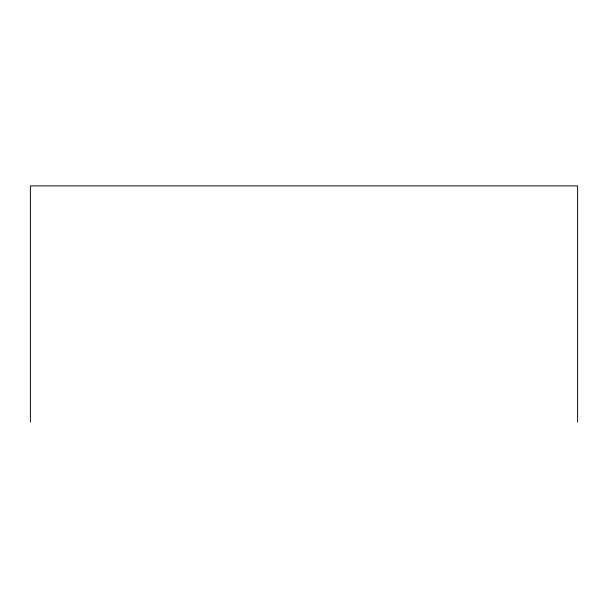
<?xml version="1.0" encoding="UTF-8"?>
<svg xmlns="http://www.w3.org/2000/svg" width="608" height="608" viewBox="0 0 608 608"><rect width="100%" height="100%" fill="white"/><g stroke="black" fill="none" stroke-linecap="round" stroke-linejoin="round"><path stroke-width="0.91" d="M577.6 422.127L577.6 185.873L30.4 185.873L30.4 422.127"/></g></svg>
